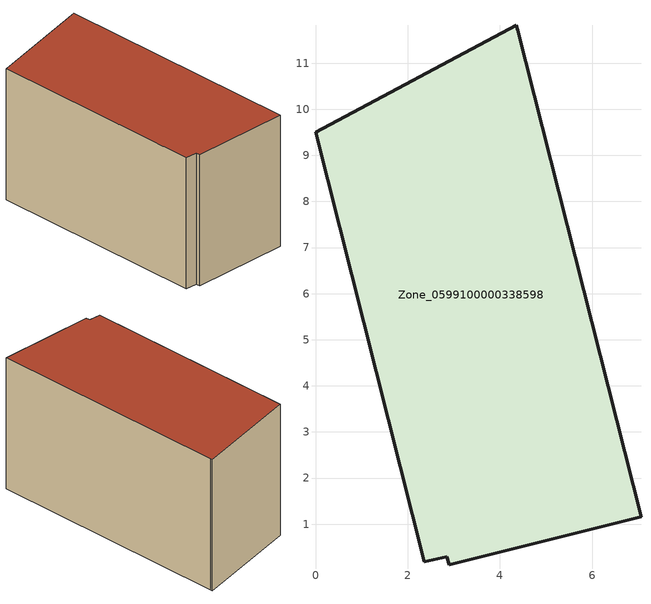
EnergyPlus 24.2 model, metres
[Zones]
Zone_0599100000338598
 floor ground (C_G): 2.36,0.19 0,9.5 4.36,11.82 4.38,11.72 7.06,1.16 2.9,0.12 2.85,0.29 z0
 wall outside (C_F): 2.9,0.12 7.06,1.16 4.38,11.72 4.36,11.82 0,9.5 2.36,0.19 2.85,0.29 2.9,0.12 z0:5.7
 roof outside (C_R): 0,9.5 2.36,0.19 2.85,0.29 2.9,0.12 7.06,1.16 4.38,11.72 4.36,11.82 z5.7
[BUILDING]
Pand.0599100000338598: North Axis=0; Terrain=City; Loads Convergence Tolerance Value=0.04; Temperature Convergence Tolerance Value=0.4; Solar Distribution=FullExterior; Maximum Number of Warmup Days=25; Minimum Number of Warmup Days=1
[Site:Location]
Rotterdam.The.Hague.AP_ZH_NLD Design_Conditions: Latitude=51.96; Longitude=4.45; Time Zone=1; Elevation=-4.5
[SITE:GROUNDTEMPERATURE:BUILDINGSURFACE]
18, 18, 18, 18, 18, 18, 18, 18, 18, 18, 18, 18
[MATERIAL] Thermal Absorptance=0.9; Solar Absorptance=0.7; Visible Absorptance=0.7
Name | Roughness | Thickness | Conductivity | Density | Specific Heat
G.TI.1992-2005 | MediumSmooth | 0.15 | 0.06 | 540 | 1210
F.TI.1992-2005 | Rough | 0.3 | 0.12 | 1920 | 840
R.TI.1992-2005 | MediumRough | 0.2 | 0.08 | 1500 | 1000
[CONSTRUCTION]
C_G: G.TI.1992-2005
C_F: F.TI.1992-2005
C_R: R.TI.1992-2005
[ZONE]
Zone_0599100000338598: Type=1; Multiplier=1; Ceiling Height=Autocalculate; Volume=Autocalculate; Floor Area=autocalculate; Part of Total Floor Area=Yes
[ZONEINFILTRATION:DESIGNFLOWRATE]
Infil_Zone_0599100000338598: Zone or ZoneList or Space or SpaceList=Zone_0599100000338598; Schedule=AlwaysOn; Design Flow Rate Calculation Method=Flow/Area; Flow Rate per Floor Area=0.0015; Constant Term Coefficient=1; Temperature Term Coefficient=0; Velocity Term Coefficient=0; Velocity Squared Term Coefficient=0
[HVACTEMPLATE:ZONE:IDEALLOADSAIRSYSTEM]
Zone_0599100000338598: Maximum Heating Supply Air Temperature=50; Minimum Cooling Supply Air Temperature=13; Maximum Heating Supply Air Humidity Ratio=0.0156; Minimum Cooling Supply Air Humidity Ratio=0.0077; Heating Limit=NoLimit; Cooling Limit=NoLimit; Dehumidification Control Type=ConstantSensibleHeatRatio; Cooling Sensible Heat Ratio=0.7; Dehumidification Setpoint=60; Humidification Control Type=None; Humidification Setpoint=30; Outdoor Air Method=None; Outdoor Air Flow Rate per Person=0.00944; Outdoor Air Flow Rate per Zone Floor Area=0; Outdoor Air Flow Rate per Zone=0; Demand Controlled Ventilation Type=None; Outdoor Air Economizer Type=NoEconomizer; Heat Recovery Type=None; Sensible Heat Recovery Effectiveness=0.7; Latent Heat Recovery Effectiveness=0.65
[ZONECONTROL:THERMOSTAT]
ThermostatControl_Zone_0599100000338598: Zone or ZoneList=Zone_0599100000338598; Control Type Schedule=DualSetpointControlType; Control 1=Thermostat_Zone_0599100000338598; Temperature Difference Between Cutout And Setpoint=0
[THERMOSTATSETPOINT:DUALSETPOINT]
Thermostat_Zone_0599100000338598: Heating Setpoint Temperature Schedule=HeatingSetpoint_Zone_0599100000338598; Cooling Setpoint Temperature Schedule=CoolingSetpoint_Zone_0599100000338598
[SCHEDULE:COMPACT]
HeatingSetpoint_Zone_0599100000338598: Through: 12/31, For: AllDays, Until: 24:00, 21
CoolingSetpoint_Zone_0599100000338598: Through: 12/31, For: AllDays, Until: 24:00, 24
DualSetpointControlType: Through: 12/31, For: AllDays, Until: 24:00, 4
AlwaysOn: Through: 12/31, For: AllDays, Until: 24:00, 1
